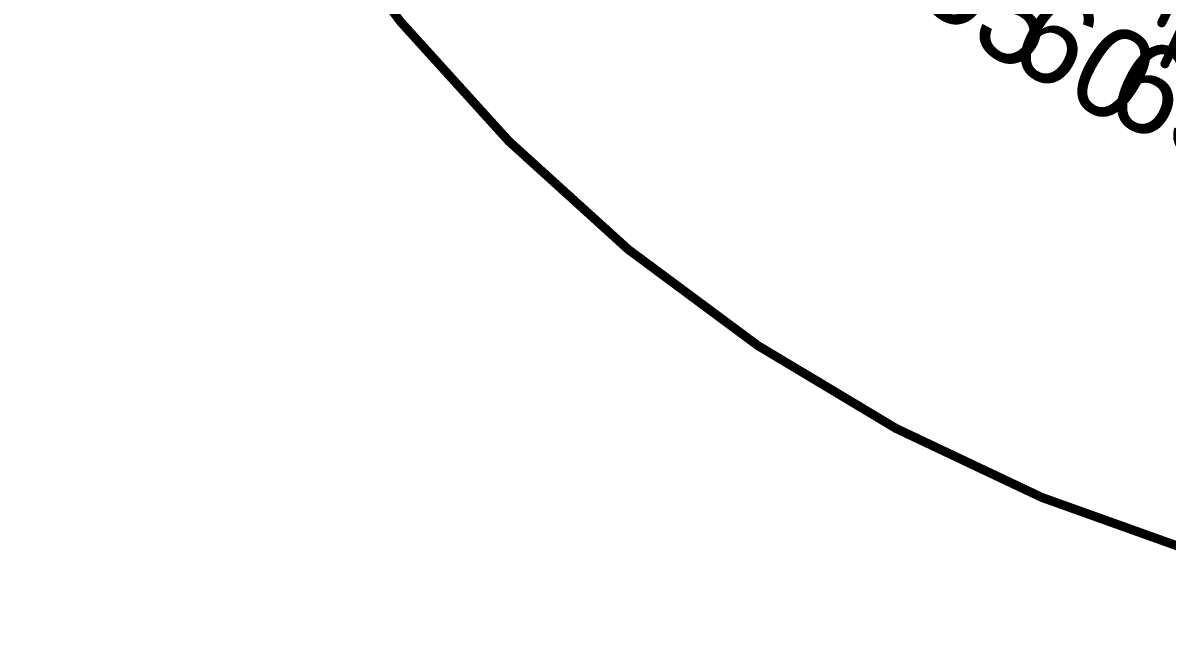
# Model space of a CAD drawing. Header units: millimetres. Extents: x 3.95 to 7.61, y 3.46 to 7.15.
# Drawn here: x 3.955 to 5.223, y 3.465 to 4.134 of the extents above; entities that cross this region are included whole.
import ezdxf

# ---------------------------------------------------------------- set-up
doc = ezdxf.new("R2010")
doc.units = ezdxf.units.MM
doc.header["$MEASUREMENT"] = 0
doc.layers.add('Mechanical1', color=6, linetype='Continuous')
doc.layers.add('TopOverlay', color=2, linetype='Continuous')

msp = doc.modelspace()

# ---------------------------------------------------------------- linework, layer by layer
at = {"layer": 'Mechanical1', "const_width": 0.01}
msp.add_lwpolyline([(5.7808661, 3.469735, -0.4142135623730951), (3.959735, 5.2908661)], format="xyb", dxfattribs=at)
at = {"layer": 'TopOverlay', "const_width": 0.01}
for points in [[(5.2166952, 4.1341442), (5.2684713, 4.240301)], [(5.2203302, 4.0887928), (5.2868842, 4.2315185)]]:
    msp.add_lwpolyline(points, dxfattribs=at)
at = {"layer": 'TopOverlay', "const_width": 0.005}
for points in [[(5.2141952, 4.1341442, 1), (5.2191952, 4.1341442, 1)], [(5.2178302, 4.0887928, 1), (5.2228302, 4.0887928, 1)]]:
    msp.add_lwpolyline(points, format="xyb", close=True, dxfattribs=at)

# ---------------------------------------------------------------- texts
at = {"layer": 'TopOverlay'}
for s, rotation, p in [('55', 324.1000000000004, (4.94041, 4.1617143)), ('60', 329.1000000000004, (5.0420202, 4.0927605)), ('65', 334.1000000000004, (5.1492535, 4.0329251))]:
    msp.add_text(s, height=0.1, rotation=rotation, dxfattribs=at).set_placement(p)

doc.saveas('drawing.dxf')
